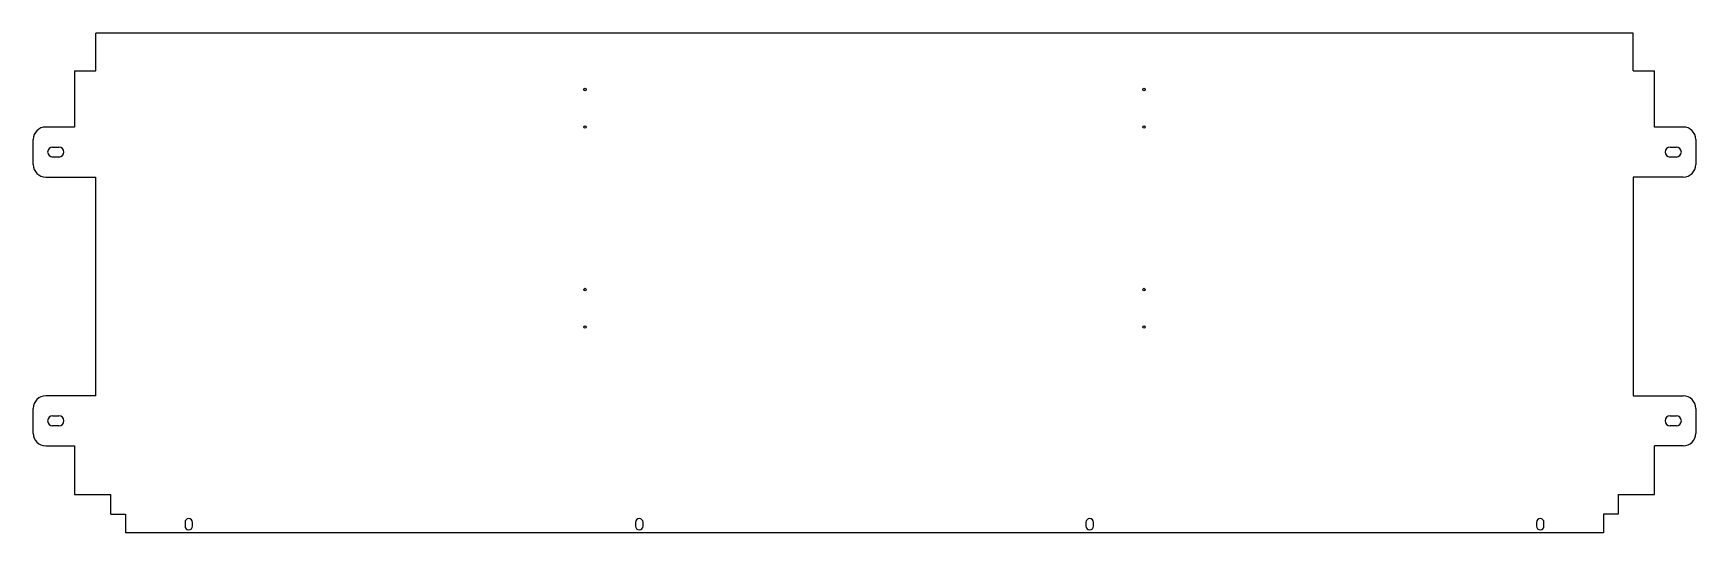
# Model space of a CAD drawing. Header units: millimetres. Extents: x 0 to 1329, y 0 to 400.
import ezdxf

# ---------------------------------------------------------------- set-up
doc = ezdxf.new("R2010")
doc.units = ezdxf.units.MM

msp = doc.modelspace()

# ---------------------------------------------------------------- linework, layer by layer
at = {"color": 7, "linetype": 'Continuous', "lineweight": 25}
for p, q in [((50, 369.5), (50, 399.5)), ((1278.6, 399.5), (50, 399.5)), ((1278.6, 369.5), (1278.6, 399.5)), ((33, 369.5), (33, 324.5)), ((33, 369.5), (50, 369.5)), ((1278.6, 369.5), (1295.6, 369.5)), ((1295.6, 324.5), (1295.6, 369.5)), ((33, 324.5), (10, 324.5)), ((1318.6, 324.5), (1295.6, 324.5)), ((0, 294.5), (0, 314.5)), ((15.5, 308.5), (20.5, 308.5)), ((1308.1, 308.5), (1313.1, 308.5)), ((1328.6, 314.5), (1328.6, 294.5)), ((20.5, 300.5), (15.5, 300.5)), ((1313.1, 300.5), (1308.1, 300.5)), ((10, 284.5), (50, 284.5)), ((50, 109.5), (50, 284.5)), ((1318.6, 284.5), (1278.6, 284.5)), ((1278.6, 284.5), (1278.6, 109.5)), ((50, 109.5), (10, 109.5)), ((1278.6, 109.5), (1318.6, 109.5)), ((0, 79.5), (0, 99.5)), ((15.5, 93.5), (20.5, 93.5)), ((1308.1, 93.5), (1313.1, 93.5)), ((1328.6, 99.5), (1328.6, 79.5)), ((20.5, 85.5), (15.5, 85.5)), ((1313.1, 85.5), (1308.1, 85.5)), ((10, 69.5), (33, 69.5)), ((33, 69.5), (33, 30.5)), ((1318.6, 69.5), (1295.6, 69.5)), ((1295.6, 30.5), (1295.6, 69.5)), ((33, 30.5), (62, 30.5)), ((62, 15), (62, 30.5)), ((1266.6, 30.5), (1295.6, 30.5)), ((1266.6, 30.5), (1266.6, 15)), ((62, 15), (73.8, 15)), ((73.8, 15), (73.8, 0)), ((1266.6, 15), (1254.8, 15)), ((1254.8, 15), (1254.8, 0)), ((1254.8, 0), (73.8, 0)), ((121.3, 8.3), (121.3, 5.3)), ((127.3, 5.3), (127.3, 8.3)), ((481.3, 8.3), (481.3, 5.3)), ((487.3, 5.3), (487.3, 8.3)), ((841.3, 8.3), (841.3, 5.3)), ((847.3, 5.3), (847.3, 8.3)), ((1201.3, 8.3), (1201.3, 5.3)), ((1207.3, 5.3), (1207.3, 8.3))]:
    msp.add_line(p, q, dxfattribs=at)
for centre in [(441, 354.5), (887.6, 354.5), (441, 324.5), (887.6, 324.5), (441, 194.5), (887.6, 194.5), (441, 164.5), (887.6, 164.5)]:
    msp.add_circle(centre, 1, dxfattribs=at)
for centre, radius, start, end in [((10, 314.5), 10, 90, 180), ((1318.6, 314.5), 10, 0, 90), ((15.5, 304.5), 4, 90, 270), ((20.5, 304.5), 4, 270, 90), ((1308.1, 304.5), 4, 90, 270), ((1313.1, 304.5), 4, 270, 90), ((10, 294.5), 10, 180, 270), ((1318.6, 294.5), 10, 270, 0), ((10, 99.5), 10, 90, 180), ((1318.6, 99.5), 10, 0, 90), ((15.5, 89.5), 4, 90, 270), ((20.5, 89.5), 4, 270, 90), ((1308.1, 89.5), 4, 90, 270), ((1313.1, 89.5), 4, 270, 90), ((10, 79.5), 10, 180, 270), ((1318.6, 79.5), 10, 270, 0), ((124.3, 8.3), 3, 0, 180), ((124.3, 5.3), 3, 180, 0), ((484.3, 8.3), 3, 0, 180), ((484.3, 5.3), 3, 180, 0), ((844.3, 8.3), 3, 0, 180), ((844.3, 5.3), 3, 180, 0), ((1204.3, 8.3), 3, 0, 180), ((1204.3, 5.3), 3, 180, 0)]:
    msp.add_arc(centre, radius, start, end, dxfattribs=at)

doc.saveas('drawing.dxf')
